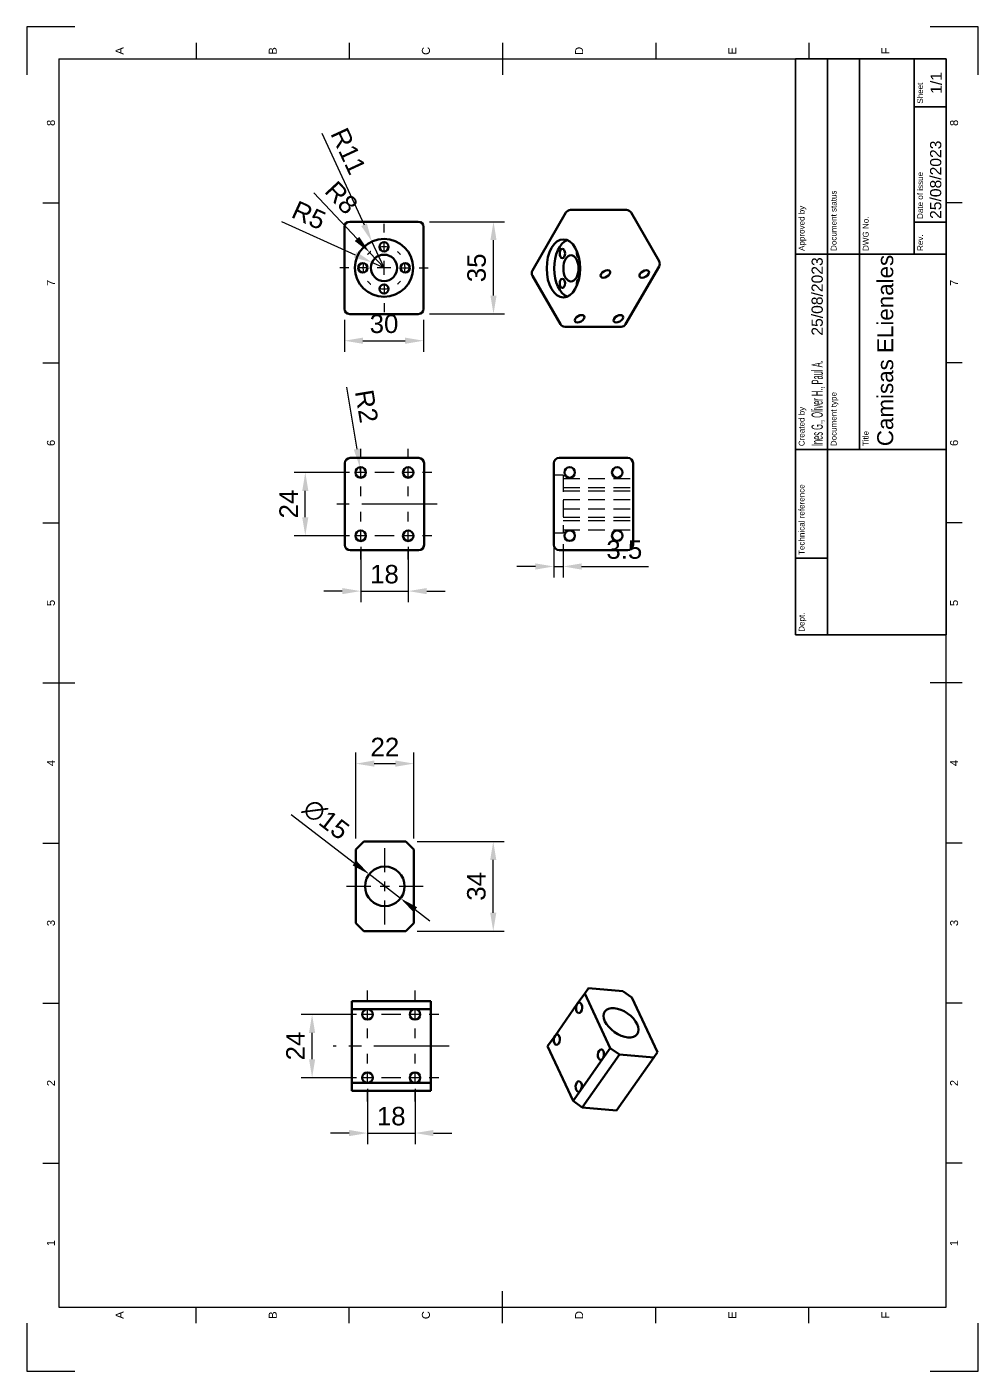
# Model space of a CAD drawing. Header units: millimetres. Extents: x 2881 to 3609, y 1488 to 1908.
# Drawn here: x 3429.1 to 3609.3, y 1650.3 to 1905.2 of the extents above; entities that cross this region are included whole.
import ezdxf
from ezdxf.enums import TextEntityAlignment as Align

# ---------------------------------------------------------------- set-up
doc = ezdxf.new("R2010")
doc.units = ezdxf.units.MM
doc.linetypes.add('CENTER2', pattern=[28.575, 19.05, -3.175, 3.175, -3.175])
doc.linetypes.add('HIDDEN2', pattern=[4.7625, 3.175, -1.5875])
for name, color, linetype, lineweight in [('BORDER', 7, 'Continuous', 25), ('FD_Dimensions', 7, 'Continuous', 25), ('Hidden', 7, 'HIDDEN2', 25), ('Smart Centers', 7, 'CENTER2', 25), ('TITLEBLOCK', 7, 'Continuous', 35), ('Visible', 7, 'Continuous', 50)]:
    doc.layers.add(name, color=color, linetype=linetype, lineweight=lineweight)
doc.styles.add('FusionTitle', font='arial.ttf')
doc.styles.get("Standard").update_dxf_attribs({"font": 'arial.ttf'})
doc.dimstyles.new('Dim-ISO-25', dxfattribs={"dimtxt": 3.5, "dimasz": 3.5, "dimexe": 2.1, "dimexo": 2.1, "dimgap": 1.4, "dimtad": 1, "dimzin": 12, "dimdsep": 46, "dimtxsty": 'Standard', "dimcen": 0, "dimazin": 3, "dimtp": 0.1, "dimtm": 0.1, "dimtfac": 0.714286, "dimtmove": 0, "dimatfit": 3, "dimfxl": 1, "dimtzin": 12, "dimarcsym": 0})

# ---------------------------------------------------------------- blocks, each defined once
blk = doc.blocks.new('ISO_A3_SHEET')
at = {"layer": 'BORDER'}
for p, q in [((65, 292), (65, 287)), ((115, 292), (115, 287)), ((165, 292), (165, 287)), ((215, 292), (215, 282)), ((265, 292), (265, 287)), ((315, 292), (315, 287)), ((365, 292), (365, 287)), ((410, 287), (20, 287)), ((20, 287), (20, 10)), ((410, 287), (410, 10)), ((15, 244.16666), (20, 244.16666)), ((415, 244.16666), (410, 244.16666)), ((15, 196.33333), (20, 196.33333)), ((415, 196.33333), (410, 196.33333)), ((15, 148.5), (25, 148.5)), ((415, 148.5), (405, 148.5)), ((15, 100.66667), (20, 100.66667)), ((415, 100.66667), (410, 100.66667)), ((15, 52.83334), (20, 52.83334)), ((415, 52.83334), (410, 52.83334)), ((215, 5), (215, 15)), ((20, 10), (410, 10)), ((65, 5), (65, 10)), ((115, 5), (115, 10)), ((165, 5), (165, 10)), ((265, 5), (265, 10)), ((315, 5), (315, 10)), ((365, 5), (365, 10))]:
    blk.add_line(p, q, dxfattribs=at)
at = {"layer": 'Defpoints'}
for p, q in [((15, 297), (0, 297)), ((0, 297), (0, 282)), ((420, 297), (405, 297)), ((420, 282), (420, 297)), ((0, 15), (0, 0)), ((420, 0), (420, 15)), ((0, 0), (15, 0)), ((405, 0), (420, 0))]:
    blk.add_line(p, q, dxfattribs=at)
at = {"layer": 'BORDER', "style": 'FusionTitle'}
for s, p in [('1', (40, 289.5)), ('2', (90, 289.5)), ('3', (140, 289.5)), ('4', (190, 289.5)), ('5', (240, 289.5)), ('6', (290, 289.5)), ('7', (340, 289.5)), ('8', (390, 289.5)), ('A', (17.5, 268.08333)), ('A', (412.5, 268.08333)), ('B', (17.5, 220.25)), ('B', (412.5, 220.25)), ('C', (17.5, 172.41667)), ('C', (412.5, 172.41667)), ('D', (17.5, 124.58334)), ('D', (412.5, 124.58334)), ('E', (17.5, 76.75001)), ('E', (412.5, 76.75001)), ('F', (17.5, 28.91668)), ('F', (412.5, 28.91668)), ('1', (40, 7.5)), ('2', (90, 7.5)), ('3', (140, 7.5)), ('4', (190, 7.5)), ('5', (240, 7.5)), ('6', (290, 7.5)), ('7', (340, 7.5)), ('8', (390, 7.5))]:
    blk.add_text(s, height=2.5, dxfattribs=at).set_placement(p, align=Align.MIDDLE)
blk = doc.blocks.new('ISO_TITLEBLOCK')
at = {"layer": 'TITLEBLOCK'}
for p, q in [((0, 47), (-180, 47)), ((-180, 47), (-180, 0)), ((-156, 37), (-156, 47)), ((-122, 0), (-122, 47)), ((-61, 0), (-61, 47)), ((0, 0), (0, 47)), ((-180, 37), (0, 37)), ((-122, 27), (0, 27)), ((-61, 10), (0, 10)), ((-51, 0), (-51, 10)), ((-15, 0), (-15, 10)), ((-180, 0), (0, 0))]:
    blk.add_line(p, q, dxfattribs=at)
at = {"layer": 'TITLEBLOCK', "style": 'FusionTitle'}
for s, p in [('Dept.', (-179, 46)), ('Technical reference', (-155, 46)), ('Created by', (-121, 46)), ('Approved by', (-60, 46)), ('Document type', (-121, 36)), ('Document status', (-60, 36)), ('Title', (-121, 26)), ('DWG No.', (-60, 26)), ('Rev.', (-60, 9)), ('Date of issue', (-50, 9)), ('Sheet', (-14, 9))]:
    blk.add_text(s, height=1.8, dxfattribs=at).set_placement(p, align=Align.TOP_LEFT)
for tag, height, p in [('DEPT', 3.5, (-179, 42)), ('TECHNICAL_REFERENCE', 3.5, (-155, 42)), ('CREATED_BY', 3.5, (-121, 42)), ('APPROVED_BY', 3.5, (-60, 42)), ('DOCUMENT_TYPE', 3.5, (-121, 32)), ('DOCUMENT_STATUS', 3.5, (-60, 32)), ('TITLE_1', 5, (-121, 21.5)), ('TITLE_2', 5, (-121, 14)), ('TITLE_3', 5, (-121, 6.5)), ('DATE_OF_ISSUE', 3.5, (-50, 5))]:
    blk.add_attdef(tag, text='', height=height, dxfattribs=at).set_placement(p, align=Align.TOP_LEFT)
for tag, p in [('CREATED_DATE', (-62, 42)), ('APPROVED_DATE', (-0.99, 42))]:
    blk.add_attdef(tag, text='', height=3.5, dxfattribs=at).set_placement(p, align=Align.TOP_RIGHT)
for tag, height, p in [('DRAWING_NUMBER', 5, (-30.5, 19.75)), ('REV', 3.5, (-56, 4.85)), ('SHEET', 3.5, (-7.5, 4.85))]:
    blk.add_attdef(tag, text='', height=height, dxfattribs=at).set_placement(p, align=Align.TOP_CENTER)
blk = doc.blocks.new('*D120')
at = {"layer": 'Defpoints', "color": 0, "transparency": 16777216}
for p in [(3493.93, 1744.55), (3499.87, 1739.98)]:
    blk.add_point(p, dxfattribs=at)
at = {"layer": 'FD_Dimensions', "color": 0, "lineweight": -2, "transparency": 16777216}
for p, q in [((3479.13, 1755.9), (3491.15, 1746.68)), ((3499.87, 1739.98), (3493.93, 1744.55)), ((3502.65, 1737.85), (3505.43, 1735.72))]:
    blk.add_line(p, q, dxfattribs=at)
at = {"layer": 'FD_Dimensions', "color": 0, "transparency": 16777216}
for points in [[(3491.5, 1747.14), (3490.79, 1746.22), (3493.93, 1744.55)], [(3503.01, 1738.31), (3502.3, 1737.39), (3499.87, 1739.98)]]:
    blk.add_solid(points, dxfattribs=at)
at = {"layer": 'FD_Dimensions', "color": 0, "transparency": 16777216, "insert": (3485.75, 1754.96), "char_height": 3.5, "attachment_point": 5, "rotation": 322.484}
blk.add_mtext('∅15', dxfattribs=at)
blk = doc.blocks.new('*D121')
at = {"layer": 'Defpoints', "color": 0, "transparency": 16777216}
for p in [(3500.9, 1750.76), (3517.43, 1750.76), (3500.9, 1733.76)]:
    blk.add_point(p, dxfattribs=at)
at = {"layer": 'FD_Dimensions', "color": 0, "lineweight": -2, "transparency": 16777216}
for p, q in [((3503, 1750.76), (3519.53, 1750.76)), ((3517.43, 1737.26), (3517.43, 1747.26)), ((3503, 1733.76), (3519.53, 1733.76))]:
    blk.add_line(p, q, dxfattribs=at)
at = {"layer": 'FD_Dimensions', "color": 0, "transparency": 16777216}
for points in [[(3516.85, 1747.26), (3518.02, 1747.26), (3517.43, 1750.76)], [(3516.85, 1737.26), (3518.02, 1737.26), (3517.43, 1733.76)]]:
    blk.add_solid(points, dxfattribs=at)
at = {"layer": 'FD_Dimensions', "color": 0, "transparency": 16777216, "insert": (3514.25, 1742.26), "char_height": 3.5, "attachment_point": 5, "rotation": 90}
blk.add_mtext('34', dxfattribs=at)
blk = doc.blocks.new('*D122')
at = {"layer": 'Defpoints', "color": 0, "transparency": 16777216}
for p in [(3502.4, 1765.53), (3491.4, 1749.26), (3502.4, 1749.26)]:
    blk.add_point(p, dxfattribs=at)
at = {"layer": 'FD_Dimensions', "color": 0, "lineweight": -2, "transparency": 16777216}
for p, q in [((3491.4, 1751.36), (3491.4, 1767.63)), ((3502.4, 1751.36), (3502.4, 1767.63)), ((3494.9, 1765.53), (3498.9, 1765.53))]:
    blk.add_line(p, q, dxfattribs=at)
at = {"layer": 'FD_Dimensions', "color": 0, "transparency": 16777216}
for points in [[(3494.9, 1766.12), (3494.9, 1764.95), (3491.4, 1765.53)], [(3498.9, 1766.12), (3498.9, 1764.95), (3502.4, 1765.53)]]:
    blk.add_solid(points, dxfattribs=at)
at = {"layer": 'FD_Dimensions', "color": 0, "transparency": 16777216, "insert": (3496.9, 1768.69), "char_height": 3.5, "attachment_point": 5}
blk.add_mtext('22', dxfattribs=at)
blk = doc.blocks.new('*U88')
at = {"layer": 'Smart Centers', "color": 0, "ltscale": 0.75, "transparency": 16777216}
for p, q in [((0, 2.678906), (0, 4.5)), ((-4.5, 0), (-2.678906, 0)), ((2.678906, 0), (4.5, 0)), ((0, -4.5), (0, -2.678906))]:
    blk.add_line(p, q, dxfattribs=at)
at = {"layer": 'Smart Centers', "color": 0, "linetype": 'Continuous', "ltscale": 0.75, "transparency": 16777216}
for p, q in [((-0.892969, 0), (0.892969, 0)), ((0, -0.892969), (0, 0.892969))]:
    blk.add_line(p, q, dxfattribs=at)
blk = doc.blocks.new('*U89')
at = {"layer": 'Smart Centers', "color": 0, "ltscale": 0.75, "transparency": 16777216}
for p, q in [((0, 2.678906), (0, 4.5)), ((-4.5, 0), (-2.678906, 0)), ((2.678906, 0), (4.5, 0)), ((0, -4.5), (0, -2.678906))]:
    blk.add_line(p, q, dxfattribs=at)
at = {"layer": 'Smart Centers', "color": 0, "linetype": 'Continuous', "ltscale": 0.75, "transparency": 16777216}
for p, q in [((-0.892969, 0), (0.892969, 0)), ((0, -0.892969), (0, 0.892969))]:
    blk.add_line(p, q, dxfattribs=at)
blk = doc.blocks.new('*U90')
at = {"layer": 'Smart Centers', "color": 0, "ltscale": 0.75, "transparency": 16777216}
for p, q in [((0, 2.678906), (0, 4.5)), ((-4.5, 0), (-2.678906, 0)), ((2.678906, 0), (4.5, 0)), ((0, -4.5), (0, -2.678906))]:
    blk.add_line(p, q, dxfattribs=at)
at = {"layer": 'Smart Centers', "color": 0, "linetype": 'Continuous', "ltscale": 0.75, "transparency": 16777216}
for p, q in [((-0.892969, 0), (0.892969, 0)), ((0, -0.892969), (0, 0.892969))]:
    blk.add_line(p, q, dxfattribs=at)
blk = doc.blocks.new('*U91')
at = {"layer": 'Smart Centers', "color": 0, "ltscale": 0.75, "transparency": 16777216}
for p, q in [((0, 2.678906), (0, 4.5)), ((-4.5, 0), (-2.678906, 0)), ((2.678906, 0), (4.5, 0)), ((0, -4.5), (0, -2.678906))]:
    blk.add_line(p, q, dxfattribs=at)
at = {"layer": 'Smart Centers', "color": 0, "linetype": 'Continuous', "ltscale": 0.75, "transparency": 16777216}
for p, q in [((-0.892969, 0), (0.892969, 0)), ((0, -0.892969), (0, 0.892969))]:
    blk.add_line(p, q, dxfattribs=at)
blk = doc.blocks.new('*D123')
at = {"layer": 'Defpoints', "color": 0, "transparency": 16777216}
for p in [(3483.11, 1717.98), (3493.61, 1717.98), (3493.61, 1705.98)]:
    blk.add_point(p, dxfattribs=at)
at = {"layer": 'FD_Dimensions', "color": 0, "lineweight": -2, "transparency": 16777216}
for p, q in [((3491.51, 1717.98), (3481.01, 1717.98)), ((3483.11, 1709.48), (3483.11, 1714.48)), ((3491.51, 1705.98), (3481.01, 1705.98))]:
    blk.add_line(p, q, dxfattribs=at)
at = {"layer": 'FD_Dimensions', "color": 0, "transparency": 16777216}
for points in [[(3482.53, 1714.48), (3483.69, 1714.48), (3483.11, 1717.98)], [(3482.53, 1709.48), (3483.69, 1709.48), (3483.11, 1705.98)]]:
    blk.add_solid(points, dxfattribs=at)
at = {"layer": 'FD_Dimensions', "color": 0, "transparency": 16777216, "insert": (3479.95, 1711.98), "char_height": 3.5, "attachment_point": 5, "rotation": 90}
blk.add_mtext('24', dxfattribs=at)
blk = doc.blocks.new('*D124')
at = {"layer": 'Defpoints', "color": 0, "transparency": 16777216}
for p in [(3493.61, 1705.98), (3502.61, 1705.98), (3502.61, 1695.48)]:
    blk.add_point(p, dxfattribs=at)
at = {"layer": 'FD_Dimensions', "color": 0, "lineweight": -2, "transparency": 16777216}
for p, q in [((3493.61, 1703.88), (3493.61, 1693.38)), ((3502.61, 1703.88), (3502.61, 1693.38)), ((3490.11, 1695.48), (3486.61, 1695.48)), ((3493.61, 1695.48), (3502.61, 1695.48)), ((3506.11, 1695.48), (3509.61, 1695.48))]:
    blk.add_line(p, q, dxfattribs=at)
at = {"layer": 'FD_Dimensions', "color": 0, "transparency": 16777216}
for points in [[(3490.11, 1696.07), (3490.11, 1694.9), (3493.61, 1695.48)], [(3506.11, 1696.07), (3506.11, 1694.9), (3502.61, 1695.48)]]:
    blk.add_solid(points, dxfattribs=at)
at = {"layer": 'FD_Dimensions', "color": 0, "transparency": 16777216, "insert": (3498.11, 1698.67), "char_height": 3.5, "attachment_point": 5}
blk.add_mtext('18', dxfattribs=at)
blk = doc.blocks.new('*U92')
at = {"layer": 'Smart Centers', "color": 0, "ltscale": 0.75, "transparency": 16777216}
blk.add_line((0, -11), (0, 11), dxfattribs=at)
blk = doc.blocks.new('*U93')
at = {"layer": 'Smart Centers', "color": 0, "ltscale": 0.75, "transparency": 16777216}
for p, q in [((0, 2.678906), (0, 7.25)), ((-7.25, 0), (-2.678906, 0)), ((2.678906, 0), (7.25, 0)), ((0, -7.25), (0, -2.678906))]:
    blk.add_line(p, q, dxfattribs=at)
at = {"layer": 'Smart Centers', "color": 0, "linetype": 'Continuous', "ltscale": 0.75, "transparency": 16777216}
for p, q in [((-0.892969, 0), (0.892969, 0)), ((0, -0.892969), (0, 0.892969))]:
    blk.add_line(p, q, dxfattribs=at)
blk = doc.blocks.new('*D125')
at = {"layer": 'Defpoints', "color": 0, "transparency": 16777216}
for p in [(3481.82, 1820.74), (3492.32, 1820.74), (3492.32, 1808.74)]:
    blk.add_point(p, dxfattribs=at)
at = {"layer": 'FD_Dimensions', "color": 0, "lineweight": -2, "transparency": 16777216}
for p, q in [((3490.22, 1820.74), (3479.72, 1820.74)), ((3481.82, 1812.24), (3481.82, 1817.24)), ((3490.22, 1808.74), (3479.72, 1808.74))]:
    blk.add_line(p, q, dxfattribs=at)
at = {"layer": 'FD_Dimensions', "color": 0, "transparency": 16777216}
for points in [[(3481.24, 1817.24), (3482.4, 1817.24), (3481.82, 1820.74)], [(3481.24, 1812.24), (3482.4, 1812.24), (3481.82, 1808.74)]]:
    blk.add_solid(points, dxfattribs=at)
at = {"layer": 'FD_Dimensions', "color": 0, "transparency": 16777216, "insert": (3478.66, 1814.74), "char_height": 3.5, "attachment_point": 5, "rotation": 90}
blk.add_mtext('24', dxfattribs=at)
blk = doc.blocks.new('*D126')
at = {"layer": 'Defpoints', "color": 0, "transparency": 16777216}
for p in [(3503.24, 1868.28), (3517.48, 1868.28), (3503.24, 1850.78)]:
    blk.add_point(p, dxfattribs=at)
at = {"layer": 'FD_Dimensions', "color": 0, "lineweight": -2, "transparency": 16777216}
for p, q in [((3505.34, 1868.28), (3519.58, 1868.28)), ((3517.48, 1854.28), (3517.48, 1864.78)), ((3505.34, 1850.78), (3519.58, 1850.78))]:
    blk.add_line(p, q, dxfattribs=at)
at = {"layer": 'FD_Dimensions', "color": 0, "transparency": 16777216}
for points in [[(3516.9, 1864.78), (3518.06, 1864.78), (3517.48, 1868.28)], [(3516.9, 1854.28), (3518.06, 1854.28), (3517.48, 1850.78)]]:
    blk.add_solid(points, dxfattribs=at)
at = {"layer": 'FD_Dimensions', "color": 0, "transparency": 16777216, "insert": (3514.29, 1859.53), "char_height": 3.5, "attachment_point": 5, "rotation": 90}
blk.add_mtext('35', dxfattribs=at)
blk = doc.blocks.new('*U94')
at = {"layer": 'Smart Centers', "color": 0, "ltscale": 0.75, "transparency": 16777216}
blk.add_line((0, 6.678906), (0, 8.375), dxfattribs=at)
at = {"layer": 'Smart Centers', "color": 0, "linetype": 'Continuous', "ltscale": 0.75, "transparency": 16777216}
blk.add_line((0, 3.107031), (0, 4.892969), dxfattribs=at)
blk.add_arc((0, 0), 4, 77.182454, 102.817546, dxfattribs=at)
blk = doc.blocks.new('*U95')
at = {"layer": 'Smart Centers', "color": 0, "linetype": 'Continuous', "ltscale": 0.75, "transparency": 16777216}
blk.add_line((3.107031, 0), (4.892969, 0), dxfattribs=at)
at = {"layer": 'Smart Centers', "color": 0, "ltscale": 0.75, "transparency": 16777216}
blk.add_line((6.678906, 0), (8.375, 0), dxfattribs=at)
at = {"layer": 'Smart Centers', "color": 0, "linetype": 'Continuous', "ltscale": 0.75, "transparency": 16777216}
blk.add_arc((0, 0), 4, 347.182454, 12.817546, dxfattribs=at)
blk = doc.blocks.new('*U96')
at = {"layer": 'Smart Centers', "color": 0, "linetype": 'Continuous', "ltscale": 0.75, "transparency": 16777216}
blk.add_line((0, -3.107031), (0, -4.892969), dxfattribs=at)
at = {"layer": 'Smart Centers', "color": 0, "ltscale": 0.75, "transparency": 16777216}
blk.add_line((0, -6.678906), (0, -8.375), dxfattribs=at)
at = {"layer": 'Smart Centers', "color": 0, "linetype": 'Continuous', "ltscale": 0.75, "transparency": 16777216}
blk.add_arc((0, 0), 4, 257.182454, 282.817546, dxfattribs=at)
blk = doc.blocks.new('*U97')
at = {"layer": 'Smart Centers', "color": 0, "ltscale": 0.75, "transparency": 16777216}
blk.add_line((-6.678906, 0), (-8.375, 0), dxfattribs=at)
at = {"layer": 'Smart Centers', "color": 0, "linetype": 'Continuous', "ltscale": 0.75, "transparency": 16777216}
blk.add_line((-3.107031, 0), (-4.892969, 0), dxfattribs=at)
blk.add_arc((0, 0), 4, 167.182454, 192.817546, dxfattribs=at)
blk = doc.blocks.new('*U98')
at = {"layer": 'Smart Centers', "color": 0, "ltscale": 0.75, "transparency": 16777216}
for p, q in [((-1.321094, 0), (-0.892969, 0)), ((0, 0.892969), (0, 1.321094)), ((0.892969, 0), (1.321094, 0)), ((0, -1.321094), (0, -0.892969))]:
    blk.add_line(p, q, dxfattribs=at)
at = {"layer": 'Smart Centers', "color": 0, "linetype": 'Continuous', "ltscale": 0.75, "transparency": 16777216}
for p, q in [((-0.892969, 0), (0.892969, 0)), ((0, -0.892969), (0, 0.892969))]:
    blk.add_line(p, q, dxfattribs=at)
blk = doc.blocks.new('*U99')
at = {"layer": 'Smart Centers', "color": 0, "ltscale": 0.75, "transparency": 16777216}
for start, end in [(129.1284, 140.8716), (39.1284, 50.8716), (219.1284, 230.8716), (309.1284, 320.8716)]:
    blk.add_arc((0, 0), 4, start, end, dxfattribs=at)
for name in ['*U94', '*U97', '*U98', '*U95', '*U96']:
    blk.add_blockref(name, (0, 0), dxfattribs=at)
blk = doc.blocks.new('*D127')
at = {"layer": 'Defpoints', "color": 0, "transparency": 16777216}
for p in [(3494.46, 1860.56), (3496.74, 1859.53)]:
    blk.add_point(p, dxfattribs=at)
at = {"layer": 'FD_Dimensions', "color": 0, "lineweight": -2, "transparency": 16777216}
for p, q in [((3477.33, 1868.34), (3491.27, 1862.01)), ((3496.74, 1859.53), (3494.46, 1860.56))]:
    blk.add_line(p, q, dxfattribs=at)
at = {"layer": 'FD_Dimensions', "color": 0, "transparency": 16777216}
blk.add_solid([(3491.52, 1862.54), (3491.03, 1861.48), (3494.46, 1860.56)], dxfattribs=at)
at = {"layer": 'FD_Dimensions', "color": 0, "transparency": 16777216, "insert": (3482.5, 1869.49), "char_height": 3.5, "attachment_point": 5, "rotation": 335.5735}
blk.add_mtext('R5', dxfattribs=at)
blk = doc.blocks.new('*D128')
at = {"layer": 'Defpoints', "color": 0, "transparency": 16777216}
for p in [(3492.16, 1821.73), (3492.32, 1820.74)]:
    blk.add_point(p, dxfattribs=at)
at = {"layer": 'FD_Dimensions', "color": 0, "lineweight": -2, "transparency": 16777216}
for p, q in [((3489.66, 1836.93), (3491.59, 1825.18)), ((3492.32, 1820.74), (3492.16, 1821.73))]:
    blk.add_line(p, q, dxfattribs=at)
at = {"layer": 'FD_Dimensions', "color": 0, "transparency": 16777216}
blk.add_solid([(3492.16, 1825.27), (3491.01, 1825.08), (3492.16, 1821.73)], dxfattribs=at)
at = {"layer": 'FD_Dimensions', "color": 0, "transparency": 16777216, "insert": (3493.45, 1833.29), "char_height": 3.5, "attachment_point": 5, "rotation": 279.3448}
blk.add_mtext('R2', dxfattribs=at)
blk = doc.blocks.new('*D129')
at = {"layer": 'Defpoints', "color": 0, "transparency": 16777216}
for p in [(3492.32, 1808.74), (3501.32, 1808.74), (3501.32, 1798.24)]:
    blk.add_point(p, dxfattribs=at)
at = {"layer": 'FD_Dimensions', "color": 0, "lineweight": -2, "transparency": 16777216}
for p, q in [((3492.32, 1806.64), (3492.32, 1796.14)), ((3501.32, 1806.64), (3501.32, 1796.14)), ((3488.82, 1798.24), (3485.32, 1798.24)), ((3492.32, 1798.24), (3501.32, 1798.24)), ((3504.82, 1798.24), (3508.32, 1798.24))]:
    blk.add_line(p, q, dxfattribs=at)
at = {"layer": 'FD_Dimensions', "color": 0, "transparency": 16777216}
for points in [[(3488.82, 1798.82), (3488.82, 1797.66), (3492.32, 1798.24)], [(3504.82, 1798.82), (3504.82, 1797.66), (3501.32, 1798.24)]]:
    blk.add_solid(points, dxfattribs=at)
at = {"layer": 'FD_Dimensions', "color": 0, "transparency": 16777216, "insert": (3496.82, 1801.43), "char_height": 3.5, "attachment_point": 5}
blk.add_mtext('18', dxfattribs=at)
blk = doc.blocks.new('*U100')
at = {"layer": 'Smart Centers', "color": 0, "ltscale": 0.75, "transparency": 16777216}
for p, q in [((0, 2.678906), (0, 4.5)), ((-4.5, 0), (-2.678906, 0)), ((2.678906, 0), (4.5, 0)), ((0, -4.5), (0, -2.678906))]:
    blk.add_line(p, q, dxfattribs=at)
at = {"layer": 'Smart Centers', "color": 0, "linetype": 'Continuous', "ltscale": 0.75, "transparency": 16777216}
for p, q in [((-0.892969, 0), (0.892969, 0)), ((0, -0.892969), (0, 0.892969))]:
    blk.add_line(p, q, dxfattribs=at)
blk = doc.blocks.new('*U101')
at = {"layer": 'Smart Centers', "color": 0, "ltscale": 0.75, "transparency": 16777216}
for p, q in [((0, 2.678906), (0, 4.5)), ((-4.5, 0), (-2.678906, 0)), ((2.678906, 0), (4.5, 0)), ((0, -4.5), (0, -2.678906))]:
    blk.add_line(p, q, dxfattribs=at)
at = {"layer": 'Smart Centers', "color": 0, "linetype": 'Continuous', "ltscale": 0.75, "transparency": 16777216}
for p, q in [((-0.892969, 0), (0.892969, 0)), ((0, -0.892969), (0, 0.892969))]:
    blk.add_line(p, q, dxfattribs=at)
blk = doc.blocks.new('*U102')
at = {"layer": 'Smart Centers', "color": 0, "ltscale": 0.75, "transparency": 16777216}
for p, q in [((0, 2.678906), (0, 4.5)), ((-4.5, 0), (-2.678906, 0)), ((2.678906, 0), (4.5, 0)), ((0, -4.5), (0, -2.678906))]:
    blk.add_line(p, q, dxfattribs=at)
at = {"layer": 'Smart Centers', "color": 0, "linetype": 'Continuous', "ltscale": 0.75, "transparency": 16777216}
for p, q in [((-0.892969, 0), (0.892969, 0)), ((0, -0.892969), (0, 0.892969))]:
    blk.add_line(p, q, dxfattribs=at)
blk = doc.blocks.new('*U103')
at = {"layer": 'Smart Centers', "color": 0, "ltscale": 0.75, "transparency": 16777216}
for p, q in [((0, 2.678906), (0, 4.5)), ((-4.5, 0), (-2.678906, 0)), ((2.678906, 0), (4.5, 0)), ((0, -4.5), (0, -2.678906))]:
    blk.add_line(p, q, dxfattribs=at)
at = {"layer": 'Smart Centers', "color": 0, "linetype": 'Continuous', "ltscale": 0.75, "transparency": 16777216}
for p, q in [((-0.892969, 0), (0.892969, 0)), ((0, -0.892969), (0, 0.892969))]:
    blk.add_line(p, q, dxfattribs=at)
blk = doc.blocks.new('*U104')
at = {"layer": 'Smart Centers', "color": 0, "ltscale": 0.75, "transparency": 16777216}
blk.add_line((0, -10), (0, 10), dxfattribs=at)
blk = doc.blocks.new('*D130')
at = {"layer": 'Defpoints', "color": 0, "transparency": 16777216}
for p in [(3494.01, 1862.45), (3496.74, 1859.53)]:
    blk.add_point(p, dxfattribs=at)
at = {"layer": 'FD_Dimensions', "color": 0, "lineweight": -2, "transparency": 16777216}
for p, q in [((3483.46, 1873.74), (3491.62, 1865.01)), ((3496.74, 1859.53), (3494.01, 1862.45))]:
    blk.add_line(p, q, dxfattribs=at)
at = {"layer": 'FD_Dimensions', "color": 0, "transparency": 16777216}
blk.add_solid([(3492.04, 1865.41), (3491.19, 1864.61), (3494.01, 1862.45)], dxfattribs=at)
at = {"layer": 'FD_Dimensions', "color": 0, "transparency": 16777216, "insert": (3488.67, 1872.83), "char_height": 3.5, "attachment_point": 5, "rotation": 313.0537}
blk.add_mtext('R8', dxfattribs=at)
blk = doc.blocks.new('*D131')
at = {"layer": 'Defpoints', "color": 0, "transparency": 16777216}
for p in [(3494.43, 1864.52), (3496.74, 1859.53)]:
    blk.add_point(p, dxfattribs=at)
at = {"layer": 'FD_Dimensions', "color": 0, "lineweight": -2, "transparency": 16777216}
for p, q in [((3484.93, 1885.09), (3492.96, 1867.7)), ((3496.74, 1859.53), (3494.43, 1864.52))]:
    blk.add_line(p, q, dxfattribs=at)
at = {"layer": 'FD_Dimensions', "color": 0, "transparency": 16777216}
blk.add_solid([(3493.49, 1867.94), (3492.43, 1867.45), (3494.43, 1864.52)], dxfattribs=at)
at = {"layer": 'FD_Dimensions', "color": 0, "transparency": 16777216, "insert": (3489.99, 1881.66), "char_height": 3.5, "attachment_point": 5, "rotation": 294.7914}
blk.add_mtext('R11', dxfattribs=at)
blk = doc.blocks.new('*D132')
at = {"layer": 'Defpoints', "color": 0, "transparency": 16777216}
for p in [(3489.24, 1851.78), (3504.24, 1851.78), (3504.24, 1845.71)]:
    blk.add_point(p, dxfattribs=at)
at = {"layer": 'FD_Dimensions', "color": 0, "lineweight": -2, "transparency": 16777216}
for p, q in [((3489.24, 1849.68), (3489.24, 1843.61)), ((3504.24, 1849.68), (3504.24, 1843.61)), ((3492.74, 1845.71), (3500.74, 1845.71))]:
    blk.add_line(p, q, dxfattribs=at)
at = {"layer": 'FD_Dimensions', "color": 0, "transparency": 16777216}
for points in [[(3492.74, 1846.3), (3492.74, 1845.13), (3489.24, 1845.71)], [(3500.74, 1846.3), (3500.74, 1845.13), (3504.24, 1845.71)]]:
    blk.add_solid(points, dxfattribs=at)
at = {"layer": 'FD_Dimensions', "color": 0, "transparency": 16777216, "insert": (3496.74, 1848.9), "char_height": 3.5, "attachment_point": 5}
blk.add_mtext('30', dxfattribs=at)
blk = doc.blocks.new('*D133')
at = {"layer": 'Defpoints', "color": 0, "transparency": 16777216}
for p in [(3528.92, 1809.24), (3530.67, 1809.24), (3530.67, 1802.91)]:
    blk.add_point(p, dxfattribs=at)
at = {"layer": 'FD_Dimensions', "color": 0, "lineweight": -2, "transparency": 16777216}
for p, q in [((3528.92, 1807.14), (3528.92, 1800.81)), ((3530.67, 1807.14), (3530.67, 1800.81)), ((3525.42, 1802.91), (3521.92, 1802.91)), ((3528.92, 1802.91), (3530.67, 1802.91)), ((3534.17, 1802.91), (3546.87, 1802.91))]:
    blk.add_line(p, q, dxfattribs=at)
at = {"layer": 'FD_Dimensions', "color": 0, "transparency": 16777216}
for points in [[(3525.42, 1803.49), (3525.42, 1802.32), (3528.92, 1802.91)], [(3534.17, 1803.49), (3534.17, 1802.32), (3530.67, 1802.91)]]:
    blk.add_solid(points, dxfattribs=at)
at = {"layer": 'FD_Dimensions', "color": 0, "transparency": 16777216, "insert": (3542.27, 1806.09), "char_height": 3.5, "attachment_point": 5}
blk.add_mtext('3.5', dxfattribs=at)

msp = doc.modelspace()

# ---------------------------------------------------------------- linework, layer by layer
at = {"layer": 'Hidden', "extrusion": (-1, 6.12323e-17, 0)}
for p, q in [((3530.6704, 1820.2433), (3528.9204, 1820.2433)), ((3530.6704, 1820.2433), (3530.6704, 1809.2433)), ((3530.6704, 1819.6183), (3543.9204, 1819.6183)), ((3530.6704, 1817.8683), (3543.9204, 1817.8683)), ((3530.6704, 1817.2433), (3543.9204, 1817.2433)), ((3530.6704, 1815.6183), (3543.9204, 1815.6183)), ((3530.6704, 1813.8683), (3543.9204, 1813.8683)), ((3530.6704, 1812.2433), (3543.9204, 1812.2433)), ((3530.6704, 1811.6183), (3543.9204, 1811.6183)), ((3530.6704, 1809.8683), (3543.9204, 1809.8683)), ((3530.6704, 1809.2433), (3528.9204, 1809.2433))]:
    msp.add_line(p, q, dxfattribs=at)
at = {"layer": 'Visible'}
for p, q in [((3490.2375, 1868.2777), (3503.2375, 1868.2777)), ((3489.2375, 1851.7777), (3489.2375, 1867.2777)), ((3504.2375, 1867.2777), (3504.2375, 1851.7777)), ((3503.2375, 1850.7777), (3490.2375, 1850.7777)), ((3492.9002, 1750.763), (3491.4002, 1749.263)), ((3491.4002, 1749.263), (3491.4002, 1735.263)), ((3500.9002, 1750.763), (3492.9002, 1750.763)), ((3502.4002, 1749.263), (3500.9002, 1750.763)), ((3502.4002, 1735.263), (3502.4002, 1749.263)), ((3491.4002, 1735.263), (3492.9002, 1733.763)), ((3492.9002, 1733.763), (3500.9002, 1733.763)), ((3500.9002, 1733.763), (3502.4002, 1735.263))]:
    msp.add_line(p, q, dxfattribs=at)
at = {"layer": 'Visible', "extrusion": (-0.816497, -1.50004e-16, 0.57735)}
for p, q in [((3531.1924, 1870.0034), (3524.8646, 1859.0432)), ((3532.0584, 1870.5034), (3542.6729, 1870.5034)), ((3543.5389, 1870.0034), (3548.8462, 1860.811)), ((3524.8646, 1858.0432), (3530.1718, 1848.8508)), ((3548.8462, 1859.811), (3542.5183, 1848.8508)), ((3531.0378, 1848.3508), (3541.6523, 1848.3508))]:
    msp.add_line(p, q, dxfattribs=at)
at = {"layer": 'Visible', "extrusion": (-1, 6.12323e-17, 0)}
for p, q in [((3489.32, 1806.9884), (3489.32, 1822.4884)), ((3490.32, 1823.4884), (3503.32, 1823.4884)), ((3504.32, 1822.4884), (3504.32, 1806.9884)), ((3528.9204, 1806.9933), (3528.9204, 1822.4933)), ((3529.9204, 1823.4933), (3542.9204, 1823.4933)), ((3543.9204, 1822.4933), (3543.9204, 1806.9933)), ((3503.32, 1805.9884), (3490.32, 1805.9884)), ((3542.9204, 1805.9933), (3529.9204, 1805.9933)), ((3490.6105, 1718.9845), (3490.6105, 1720.4845)), ((3490.6105, 1720.4845), (3505.6105, 1720.4845)), ((3505.6105, 1720.4845), (3505.6105, 1718.9845)), ((3490.6105, 1704.9845), (3490.6105, 1718.9845)), ((3493.6105, 1718.9845), (3490.6105, 1718.9845)), ((3502.6105, 1718.9845), (3493.6105, 1718.9845)), ((3505.6105, 1718.9845), (3502.6105, 1718.9845)), ((3505.6105, 1704.9845), (3505.6105, 1718.9845)), ((3490.6105, 1703.4845), (3490.6105, 1704.9845)), ((3490.6105, 1704.9845), (3493.6105, 1704.9845)), ((3505.6105, 1703.4845), (3490.6105, 1703.4845)), ((3493.6105, 1704.9845), (3502.6105, 1704.9845)), ((3502.6105, 1704.9845), (3505.6105, 1704.9845)), ((3505.6105, 1704.9845), (3505.6105, 1703.4845))]:
    msp.add_line(p, q, dxfattribs=at)
at = {"layer": 'Visible', "extrusion": (-0.468323, -0.668835, -0.57735)}
for p, q in [((3535.4621, 1722.9687), (3534.7596, 1721.9655)), ((3535.4621, 1722.9687), (3541.9692, 1722.3994)), ((3534.7596, 1721.9655), (3533.3547, 1719.959)), ((3539.5906, 1711.6055), (3534.7596, 1721.9655)), ((3543.7069, 1721.1827), (3541.9692, 1722.3994)), ((3543.7069, 1721.1827), (3548.5378, 1710.8227)), ((3533.3547, 1719.959), (3529.1398, 1713.9394)), ((3529.1398, 1713.9394), (3527.7348, 1711.9329)), ((3532.5657, 1701.573), (3527.7348, 1711.9329)), ((3541.3282, 1710.3888), (3534.3034, 1700.3562)), ((3538.1856, 1709.599), (3539.5906, 1711.6055)), ((3539.5906, 1711.6055), (3541.3282, 1710.3888)), ((3547.8354, 1709.8195), (3541.3282, 1710.3888)), ((3547.8354, 1709.8195), (3548.5378, 1710.8227)), ((3533.9707, 1703.5795), (3538.1856, 1709.599)), ((3540.8105, 1699.7869), (3547.8354, 1709.8195)), ((3532.5657, 1701.573), (3533.9707, 1703.5795)), ((3534.3034, 1700.3562), (3532.5657, 1701.573)), ((3540.8105, 1699.7869), (3534.3034, 1700.3562))]:
    msp.add_line(p, q, dxfattribs=at)
at = {"layer": 'Visible'}
for centre, radius in [((3496.7375, 1859.5277), 5.5), ((3496.7375, 1863.5277), 0.875), ((3496.7375, 1859.5277), 2.5), ((3492.7375, 1859.5277), 0.875), ((3500.7375, 1859.5277), 0.875), ((3496.7375, 1855.5277), 0.875), ((3492.32, 1820.7384), 1), ((3501.32, 1820.7384), 1), ((3531.9204, 1820.7433), 1), ((3540.9204, 1820.7433), 1), ((3492.32, 1808.7384), 1), ((3501.32, 1808.7384), 1), ((3531.9204, 1808.7433), 1), ((3540.9204, 1808.7433), 1), ((3496.9002, 1742.263), 3.75)]:
    msp.add_circle(centre, radius, dxfattribs=at)
at = {"layer": 'Visible', "extrusion": (6.12323e-33, 1e-16, -1)}
for centre in [(-3493.6105, 1717.9845), (-3502.6105, 1717.9845), (-3493.6105, 1705.9845), (-3502.6105, 1705.9845)]:
    msp.add_circle(centre, 1, dxfattribs=at)
at = {"layer": 'Visible', "extrusion": (0, 0, -1)}
for centre, start, end in [((-3490.2375, 1867.2777), 0, 90), ((-3503.2375, 1867.2777), 90, 180), ((-3490.2375, 1851.7777), 270, 0), ((-3503.2375, 1851.7777), 180, 270)]:
    msp.add_arc(centre, 1, start, end, dxfattribs=at)
at = {"layer": 'Visible', "extrusion": (2e-16, -1.22465e-32, -1)}
for centre, start, end in [((-3532.0584, 1869.5034), 30, 90), ((-3542.6729, 1869.5034), 90, 150), ((-3541.6523, 1849.3508), 210, 270)]:
    msp.add_arc(centre, 1, start, end, dxfattribs=at)
at = {"layer": 'Visible', "extrusion": (2e-16, 1e-16, -1)}
msp.add_arc((-3547.9801, 1860.311), 1, 150, 210, dxfattribs=at)
at = {"layer": 'Visible', "extrusion": (1e-16, -6.12323e-33, -1)}
msp.add_arc((-3525.7306, 1858.5432), 1, 330, 30, dxfattribs=at)
at = {"layer": 'Visible', "extrusion": (3e-16, -1.83697e-32, -1)}
msp.add_arc((-3531.0378, 1849.3508), 1, 270, 330, dxfattribs=at)
at = {"layer": 'Visible'}
for centre, start, end in [((3490.32, 1822.4884), 90, 180), ((3503.32, 1822.4884), 0, 90), ((3529.9204, 1822.4933), 90, 180), ((3542.9204, 1822.4933), 0, 90), ((3490.32, 1806.9884), 180, 270), ((3503.32, 1806.9884), 270, 0), ((3529.9204, 1806.9933), 180, 270), ((3542.9204, 1806.9933), 270, 0)]:
    msp.add_arc(centre, 1, start, end, dxfattribs=at)
msp.add_ellipse((3530.7316, 1859.4271), major_axis=(0, 5.5), ratio=0.57735027, dxfattribs=at)
for centre, major_axis, start_param, end_param in [((3532.1605, 1859.4271), (0, -5.5), 3.36852391, 6.05625405), ((3530.5275, 1862.2555), (0, -0.875), 3.14159265, 9.42477796), ((3532.1605, 1859.4271), (0, -2.5), 3.14159265, 9.42477796), ((3533.7935, 1862.2555), (0, -0.875), 4.31483677, 6.08985584), ((3538.6925, 1858.3665), (-0.866, -0.5), 1.57079633, 7.85398163), ((3546.041, 1858.3665), (-0.866, -0.5), 1.57079633, 7.85398163), ((3530.5275, 1856.5987), (0, -0.875), 3.14159265, 9.42477796), ((3533.7935, 1856.5987), (0, 0.875), 0.19332946, 1.96834854), ((3533.7935, 1849.8812), (-0.866, -0.5), 1.57079633, 7.85398163), ((3541.142, 1849.8812), (-0.866, -0.5), 1.57079633, 7.85398163)]:
    msp.add_ellipse(centre, major_axis=major_axis, ratio=0.57735027, start_param=start_param, end_param=end_param, dxfattribs=at)
at = {"layer": 'Visible', "extrusion": (-2.97622e-16, 3.27184e-16, -1)}
for centre in [(3533.6997, 1719.219), (3537.8405, 1710.339), (3533.6256, 1704.3195)]:
    msp.add_ellipse(centre, major_axis=(-0.0872, -0.9962), ratio=0.57735027, dxfattribs=at)
at = {"layer": 'Visible', "extrusion": (-2.82107e-16, 3.87471e-16, -1)}
msp.add_ellipse((3541.6487, 1716.3941), major_axis=(-3.0718, 2.1509), ratio=0.57735027, start_param=-1.57079633, end_param=4.71238898, dxfattribs=at)
at = {"layer": 'Visible', "extrusion": (-3.96862e-16, 3.35867e-16, -1)}
msp.add_ellipse((3529.4848, 1713.1994), major_axis=(-0.0872, -0.9962), ratio=0.57735027, dxfattribs=at)

# ---------------------------------------------------------------- block references
at = {"layer": 'BORDER', "xscale": 0.6068254653415802, "yscale": 0.6068254653415802, "zscale": 0.6068254653415802, "rotation": 90}
msp.add_blockref('ISO_A3_SHEET', (3609.301, 1650.3492), dxfattribs=at)
at = {"layer": 'Smart Centers', "ltscale": 0.75, "rotation": 90}
for name, p in [('*U99', (3496.7375, 1859.5277)), ('*U101', (3492.32, 1820.7384)), ('*U103', (3501.32, 1820.7384)), ('*U104', (3496.82, 1814.7384)), ('*U100', (3492.32, 1808.7384)), ('*U102', (3501.32, 1808.7384)), ('*U93', (3496.9002, 1742.263)), ('*U89', (3493.6105, 1717.9845)), ('*U90', (3502.6105, 1717.9845)), ('*U92', (3498.1105, 1711.9845)), ('*U88', (3493.6105, 1705.9845)), ('*U91', (3502.6105, 1705.9845))]:
    msp.add_blockref(name, p, dxfattribs=at)
at = {"layer": 'TITLEBLOCK'}
ref = msp.add_blockref('ISO_TITLEBLOCK', (3603.2327, 1899.1476), dxfattribs=dict(at, xscale=0.6068254653415802, yscale=0.6068254653415802, zscale=0.6068254653415802, rotation=90))
ref.add_attrib('DATE_OF_ISSUE', '25/08/2023', dxfattribs={"height": 2.12389, "rotation": 90, "style": 'FusionTitle'}).set_placement((3600.1986, 1868.8064), align=Align.TOP_LEFT)
ref.add_attrib('CREATED_DATE', '25/08/2023', dxfattribs={"height": 2.12389, "rotation": 90, "style": 'FusionTitle'}).set_placement((3577.746, 1861.5245), align=Align.TOP_RIGHT)
ref.add_attrib('SHEET', '1/1', dxfattribs={"height": 2.12389, "rotation": 90, "style": 'FusionTitle'}).set_placement((3600.2896, 1894.5965), align=Align.TOP_CENTER)
ref.add_attrib('TITLE_1', 'Camisas ELienales', dxfattribs={"height": 3.034127, "rotation": 90, "style": 'FusionTitle'}).set_placement((3590.186, 1825.7218), align=Align.TOP_LEFT)
ref.add_attrib('CREATED_BY', 'Ines G., Oliver H., Paul A.', dxfattribs={"height": 2.123889, "rotation": 90, "style": 'FusionTitle', "width": 0.460759}).set_placement((3577.746, 1825.7218), align=Align.TOP_LEFT)

# ---------------------------------------------------------------- dimensions: what is measured, and where the dimension line sits
at = {"layer": 'FD_Dimensions'}
for mpoint, picture, middle in [((3494.4313, 1864.5208), '*D131', (3487.1274, 1880.334)), ((3494.4613, 1860.5615), '*D127', (3481.1836, 1866.5919))]:
    dim = msp.add_radius_dim(center=(3496.7375, 1859.5277), mpoint=mpoint, dimstyle='Dim-ISO-25', override={"dimlfac": 2, "dimse1": 1}, dxfattribs=at)
    dim.commit()
    dim.dimension.update_dxf_attribs({"geometry": picture, "text_midpoint": middle, "dimtype": 164})
for center, mpoint, picture, middle in [((3496.7375, 1859.5277), (3494.0068, 1862.4506), '*D130', (3488.672, 1872.8289)), ((3492.32, 1820.7384), (3492.1576, 1821.7251), '*D128', (3493.4536, 1833.2931))]:
    dim = msp.add_radius_dim(center=center, mpoint=mpoint, dimstyle='Dim-ISO-25', override={"dimlfac": 2, "dimse1": 1}, dxfattribs=at)
    dim.commit()
    dim.dimension.update_dxf_attribs({"geometry": picture, "text_midpoint": middle})
for base, p1, p2, angle, picture, middle in [((3517.4812, 1868.2777), (3503.2375, 1850.7777), (3503.2375, 1868.2777), 270, '*D126', (3514.293, 1859.5277)), ((3504.2375, 1845.7128), (3489.2375, 1851.7777), (3504.2375, 1851.7777), 180, '*D132', (3496.7375, 1848.901)), ((3517.4333, 1750.763), (3500.9002, 1733.763), (3500.9002, 1750.763), 90, '*D121', (3514.2451, 1742.263))]:
    dim = msp.add_linear_dim(base=base, p1=p1, p2=p2, angle=angle, dimstyle='Dim-ISO-25', override={"dimlfac": 2, "dimclrd": 0, "dimclre": 0}, dxfattribs=at)
    dim.commit()
    dim.dimension.update_dxf_attribs({"geometry": picture, "text_midpoint": middle})
for p1, p2, distance, picture, middle in [((3492.32, 1808.7384), (3492.32, 1820.7384), 10.5, '*D125', (3478.6628, 1814.7384)), ((3492.32, 1808.7384), (3501.32, 1808.7384), -10.5, '*D129', (3496.82, 1801.4254)), ((3528.9204, 1809.2433), (3530.6704, 1809.2433), -6.338, '*D133', (3542.2684, 1806.0935)), ((3493.6105, 1705.9845), (3493.6105, 1717.9845), 10.5, '*D123', (3479.9533, 1711.9845)), ((3493.6105, 1705.9845), (3502.6105, 1705.9845), -10.5, '*D124', (3498.1105, 1698.6715))]:
    dim = msp.add_aligned_dim(p1=p1, p2=p2, distance=distance, dimstyle='Dim-ISO-25', override={"dimlfac": 2, "dimclrd": 0, "dimclre": 0}, dxfattribs=at)
    dim.commit()
    dim.dimension.update_dxf_attribs({"geometry": picture, "text_midpoint": middle})
dim = msp.add_linear_dim(base=(3502.4002, 1765.532), p1=(3491.4002, 1749.263), p2=(3502.4002, 1749.263), dimstyle='Dim-ISO-25', override={"dimlfac": 2, "dimclrd": 0, "dimclre": 0}, dxfattribs=at)
dim.commit()
dim.dimension.update_dxf_attribs({"geometry": '*D122', "text_midpoint": (3496.9002, 1768.6891)})
dim = msp.add_diameter_dim_2p(p1=(3499.8747, 1739.9793), p2=(3493.9258, 1744.5466), dimstyle='Dim-ISO-25', override={"dimlfac": 2, "dimclrd": 0, "dimclre": 0}, dxfattribs=at)
dim.commit()
dim.dimension.update_dxf_attribs({"geometry": '*D120', "text_midpoint": (3485.7545, 1754.9617)})

doc.saveas('drawing.dxf')
